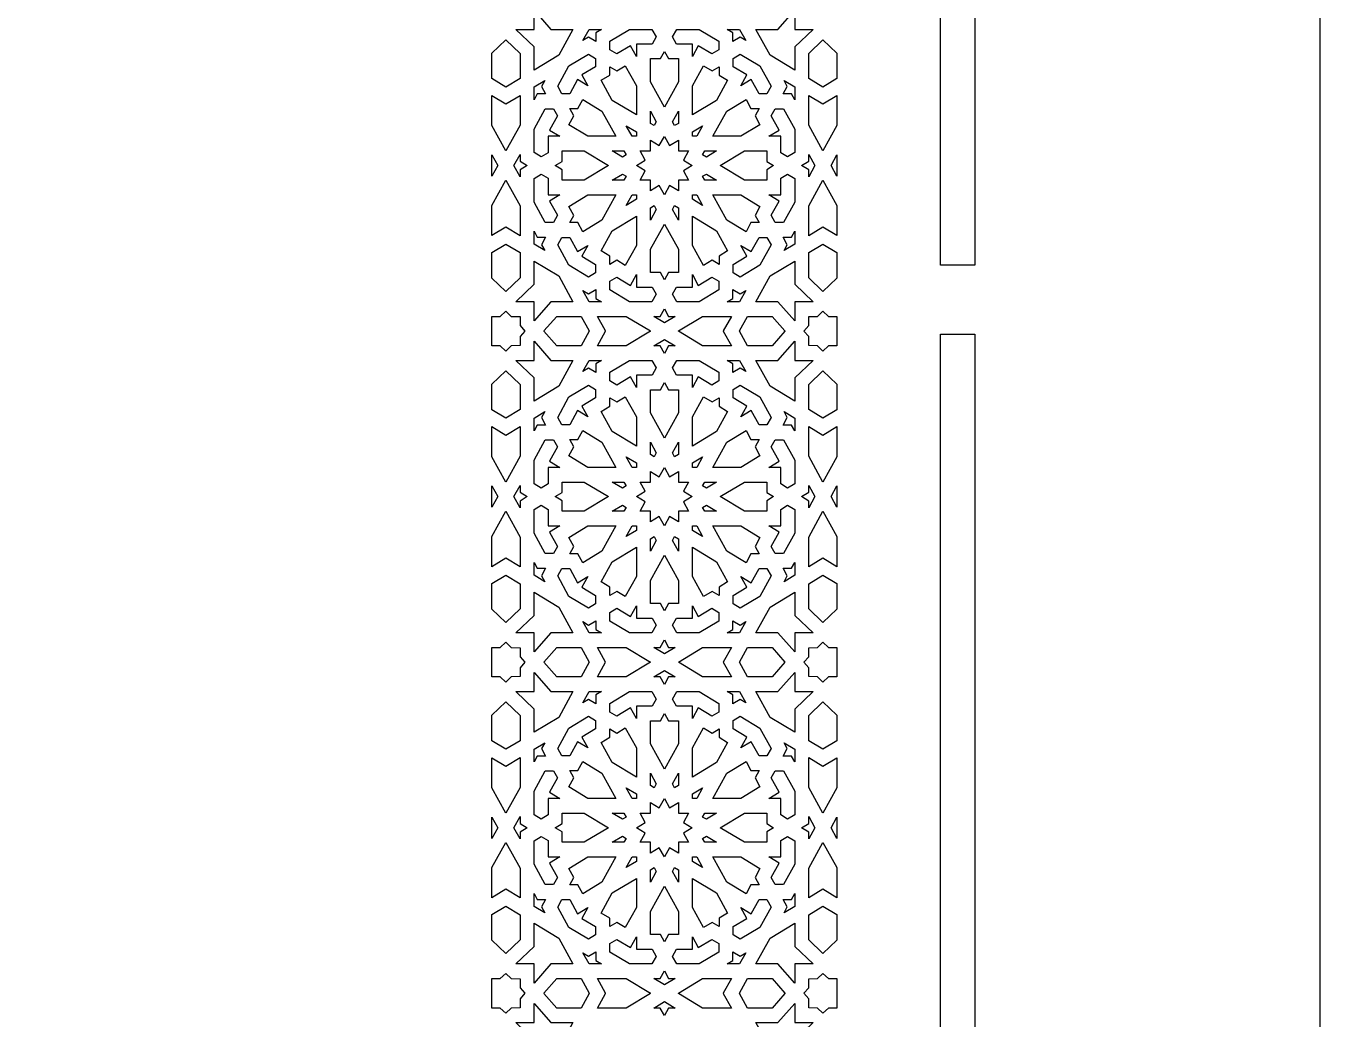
# Model space of a CAD drawing. Extents: x -375 to 375, y -1025 to 1025.
# Drawn here: x 0 to 375, y 305.3 to 593.3 of the extents above; entities that cross this region are included whole.
import ezdxf

# ---------------------------------------------------------------- set-up
doc = ezdxf.new("R2010")
doc.units = 0
doc.layers.add('LAYER_1', color=18, linetype='CONTINUOUS')

msp = doc.modelspace()

# ---------------------------------------------------------------- linework, layer by layer
at = {"layer": 'LAYER_1'}
for points in [[(-375, -1025), (375, -1025), (375, 1025), (-375, 1025)], [(125.29, 925), (275, 925), (275, 523.89), (265, 523.89), (265, 915), (125.29, 915)], [(152.08, 592.26), (158.51, 592.26), (154.38, 584.79), (147.23, 580.47), (147.23, 587.19), (141.92, 592.26), (147.23, 592.26), (147.23, 597.81)], [(222.77, 592.26), (228.08, 592.26), (222.77, 587.19), (222.77, 580.47), (215.62, 584.79), (211.49, 592.26), (217.92, 592.26), (222.77, 597.81)], [(143.18, 585.32), (143.18, 578.03), (139.05, 575.53), (135, 577.98), (135, 585.4), (139.05, 589.26)], [(165.14, 591.28), (165.14, 588.74), (163.04, 590.01), (161.41, 589.03), (163.2, 592.26), (166.77, 592.26)], [(182.61, 590.09), (181.46, 588.02), (176.89, 588.02), (176.89, 584.41), (175.16, 587.54), (171.21, 585.15), (169.23, 586.34), (169.23, 588.85), (174.88, 592.26), (181.41, 592.26)], [(200.77, 588.85), (200.77, 586.34), (198.8, 585.15), (194.84, 587.54), (193.11, 584.41), (193.11, 588.02), (188.54, 588.02), (187.39, 590.09), (188.59, 592.26), (195.12, 592.26)], [(208.59, 589.03), (206.96, 590.01), (204.86, 588.74), (204.86, 591.28), (203.23, 592.26), (206.8, 592.26)], [(235, 585.4), (235, 577.98), (230.95, 575.53), (226.82, 578.03), (226.82, 585.32), (230.95, 589.26)], [(165.08, 583.84), (165.08, 581.45), (161.12, 579.06), (162.85, 575.93), (159.86, 577.74), (157.57, 573.6), (155.29, 573.6), (154.09, 575.77), (157.35, 581.68), (163.01, 585.1)], [(186.16, 583.78), (189.05, 583.78), (189.05, 577.06), (185, 569.73), (180.95, 577.06), (180.95, 583.78), (183.84, 583.78), (185, 585.87)], [(212.65, 581.68), (215.91, 575.77), (214.71, 573.6), (212.43, 573.6), (210.14, 577.74), (207.15, 575.93), (208.88, 579.06), (204.92, 581.45), (204.92, 583.84), (206.99, 585.1)], [(176.89, 575.92), (176.89, 567.46), (169.88, 571.69), (166.67, 577.51), (169.17, 579.02), (169.17, 581.44), (171.18, 580.23), (173.68, 581.74)], [(198.82, 580.23), (200.83, 581.44), (200.83, 579.02), (203.33, 577.51), (200.12, 571.69), (193.11, 567.46), (193.11, 575.92), (196.32, 581.74)], [(149.39, 575.74), (150.6, 573.54), (148.17, 573.54), (147.23, 571.85), (147.23, 575.58), (150.33, 577.44)], [(222.77, 575.58), (222.77, 571.85), (221.83, 573.54), (219.4, 573.54), (220.61, 575.74), (219.67, 577.44)], [(143.18, 564.5), (139.05, 557.03), (135, 564.36), (135, 573.08), (139.05, 570.64), (143.18, 573.13)], [(166.91, 568.59), (170.96, 561.26), (162.86, 561.26), (157.3, 564.62), (158.74, 567.23), (157.58, 569.33), (159.9, 569.33), (161.34, 571.95)], [(210.1, 569.33), (212.42, 569.33), (211.26, 567.23), (212.7, 564.62), (207.14, 561.26), (199.04, 561.26), (203.09, 568.59), (208.66, 571.95)], [(230.95, 570.64), (235, 573.08), (235, 564.36), (230.95, 557.03), (226.82, 564.5), (226.82, 573.13)], [(154.04, 567.2), (151.75, 563.07), (154.75, 561.26), (151.29, 561.26), (151.29, 556.48), (149.31, 555.29), (147.23, 556.54), (147.23, 563.36), (150.5, 569.27), (152.9, 569.27)], [(182.66, 565.49), (182.03, 564.36), (180.95, 565.01), (180.95, 568.58)], [(189.05, 565.01), (187.97, 564.36), (187.34, 565.49), (189.05, 568.58)], [(222.77, 563.36), (222.77, 556.54), (220.69, 555.29), (218.71, 556.48), (218.71, 561.26), (215.25, 561.26), (218.25, 563.07), (215.96, 567.2), (217.1, 569.27), (219.5, 569.27)], [(176.9, 562.56), (176.9, 561.26), (175.65, 561.26), (173.94, 564.35)], [(194.36, 561.26), (193.11, 561.26), (193.11, 562.56), (196.06, 564.35)], [(186.48, 558.57), (189.05, 560.12), (189.05, 557.02), (192.01, 557.02), (190.53, 554.34), (193.1, 552.79), (190.53, 551.24), (192.01, 548.55), (189.05, 548.55), (189.05, 545.46), (186.48, 547), (185, 544.32), (183.52, 547), (180.95, 545.46), (180.95, 548.55), (177.99, 548.55), (179.47, 551.24), (176.9, 552.79), (179.47, 554.34), (177.99, 557.02), (180.95, 557.02), (180.95, 560.12), (183.52, 558.57), (185, 561.25)], [(136.71, 552.79), (135, 549.7), (135, 552.79), (135, 555.88)], [(143.18, 554.06), (145.28, 552.79), (143.18, 551.52), (143.18, 549.55), (141.39, 552.79), (143.18, 556.02)], [(168.79, 552.79), (161.77, 548.55), (155.35, 548.55), (155.35, 551.57), (153.34, 552.79), (155.35, 554), (155.35, 557.02), (161.77, 557.02)], [(173.93, 555.89), (172.85, 555.24), (169.89, 557.02), (173.3, 557.02)], [(197.16, 555.24), (196.07, 555.89), (196.7, 557.02), (200.11, 557.02)], [(214.65, 554), (216.66, 552.79), (214.65, 551.57), (214.65, 548.55), (208.23, 548.55), (201.21, 552.79), (208.23, 557.02), (214.65, 557.02)], [(228.61, 552.79), (226.82, 549.55), (226.82, 551.52), (224.72, 552.79), (226.82, 554.06), (226.82, 556.02)], [(235, 552.79), (235, 549.7), (233.29, 552.79), (235, 555.88)], [(143.18, 541.07), (143.18, 532.44), (139.05, 534.93), (135, 532.49), (135, 541.21), (139.05, 548.54)], [(151.29, 549.09), (151.29, 544.31), (154.75, 544.31), (151.75, 542.51), (154.04, 538.37), (152.9, 536.3), (150.5, 536.3), (147.23, 542.21), (147.23, 549.03), (149.31, 550.29)], [(173.93, 549.68), (173.3, 548.55), (169.89, 548.55), (172.85, 550.34)], [(200.11, 548.55), (196.7, 548.55), (196.07, 549.68), (197.16, 550.34)], [(222.77, 549.03), (222.77, 542.21), (219.5, 536.3), (217.1, 536.3), (215.96, 538.37), (218.25, 542.51), (215.25, 544.31), (218.71, 544.31), (218.71, 549.09), (220.69, 550.29)], [(235, 541.21), (235, 532.49), (230.95, 534.93), (226.82, 532.44), (226.82, 541.07), (230.95, 548.54)], [(166.91, 536.98), (161.34, 533.62), (159.9, 536.24), (157.58, 536.24), (158.74, 538.34), (157.3, 540.95), (162.86, 544.31), (170.96, 544.31)], [(176.9, 543.01), (173.94, 541.22), (175.65, 544.31), (176.9, 544.31)], [(196.06, 541.22), (193.11, 543.01), (193.11, 544.31), (194.36, 544.31)], [(212.7, 540.95), (211.26, 538.34), (212.42, 536.24), (210.1, 536.24), (208.66, 533.62), (203.09, 536.98), (199.04, 544.31), (207.14, 544.31)], [(182.66, 540.08), (180.95, 536.99), (180.95, 540.56), (182.03, 541.21)], [(189.05, 540.56), (189.05, 536.99), (187.34, 540.08), (187.97, 541.21)], [(176.89, 529.65), (173.68, 523.83), (171.18, 525.34), (169.17, 524.13), (169.17, 526.55), (166.67, 528.06), (169.88, 533.88), (176.89, 538.11)], [(200.12, 533.88), (203.33, 528.06), (200.83, 526.55), (200.83, 524.13), (198.82, 525.34), (196.32, 523.83), (193.11, 529.65), (193.11, 538.11)], [(148.17, 532.03), (150.6, 532.03), (149.39, 529.83), (150.33, 528.13), (147.23, 529.99), (147.23, 533.73)], [(189.05, 528.51), (189.05, 521.79), (186.16, 521.79), (185, 519.7), (183.84, 521.79), (180.95, 521.79), (180.95, 528.51), (185, 535.84)], [(222.77, 529.99), (219.67, 528.13), (220.61, 529.83), (219.4, 532.03), (221.83, 532.03), (222.77, 533.73)], [(143.18, 527.55), (143.18, 520.25), (139.05, 516.31), (135, 520.18), (135, 527.59), (139.05, 530.04)], [(159.86, 527.83), (162.85, 529.64), (161.12, 526.51), (165.08, 524.12), (165.08, 521.73), (163.01, 520.48), (157.35, 523.89), (154.09, 529.8), (155.29, 531.97), (157.57, 531.97)], [(215.91, 529.8), (212.65, 523.89), (206.99, 520.48), (204.92, 521.73), (204.92, 524.12), (208.88, 526.51), (207.15, 529.64), (210.14, 527.83), (212.43, 531.97), (214.71, 531.97)], [(235, 527.59), (235, 520.18), (230.95, 516.31), (226.82, 520.25), (226.82, 527.55), (230.95, 530.04)], [(154.38, 520.78), (158.51, 513.31), (152.08, 513.31), (147.23, 507.76), (147.23, 513.31), (141.92, 513.31), (147.23, 518.38), (147.23, 525.1)], [(222.77, 518.38), (228.08, 513.31), (222.77, 513.31), (222.77, 507.76), (217.92, 513.31), (211.49, 513.31), (215.62, 520.78), (222.77, 525.1)], [(176.89, 517.55), (181.46, 517.55), (182.61, 515.48), (181.41, 513.31), (174.88, 513.31), (169.23, 516.72), (169.23, 519.23), (171.21, 520.43), (175.16, 518.04), (176.89, 521.17)], [(194.84, 518.04), (198.8, 520.43), (200.77, 519.23), (200.77, 516.72), (195.12, 513.31), (188.59, 513.31), (187.39, 515.48), (188.54, 517.55), (193.11, 517.55), (193.11, 521.17)], [(165.14, 514.29), (166.77, 513.31), (163.2, 513.31), (161.41, 516.54), (163.04, 515.56), (165.14, 516.83)], [(206.96, 515.56), (208.59, 516.54), (206.8, 513.31), (203.23, 513.31), (204.86, 514.29), (204.86, 516.83)], [(140.62, 509.07), (143.18, 508.99), (143.18, 506.4), (144.58, 504.8), (143.18, 503.19), (143.18, 500.61), (140.62, 500.52), (139.05, 499.02), (137.47, 500.52), (135, 500.52), (135, 504.8), (135, 509.07), (137.47, 509.07), (139.05, 510.57)], [(186.21, 509.07), (188.09, 509.07), (185, 507.21), (181.91, 509.07), (183.79, 509.07), (185, 511.27)], [(232.53, 509.07), (235, 509.07), (235, 504.8), (235, 500.52), (232.53, 500.52), (230.95, 499.02), (229.38, 500.52), (226.82, 500.61), (226.82, 503.19), (225.42, 504.8), (226.82, 506.4), (226.82, 508.99), (229.38, 509.07), (230.95, 510.57)], [(163.24, 504.84), (163.21, 504.8), (163.24, 504.75), (160.9, 500.52), (153.8, 500.52), (150.11, 504.75), (150.14, 504.8), (150.11, 504.84), (153.8, 509.07), (160.9, 509.07)], [(180.94, 504.84), (180.87, 504.8), (180.94, 504.75), (173.93, 500.52), (165.58, 500.52), (167.92, 504.75), (167.9, 504.8), (167.92, 504.84), (165.58, 509.07), (173.93, 509.07)], [(202.08, 504.84), (202.1, 504.8), (202.08, 504.75), (204.42, 500.52), (196.07, 500.52), (189.06, 504.75), (189.13, 504.8), (189.06, 504.84), (196.07, 509.07), (204.42, 509.07)], [(219.89, 504.84), (219.86, 504.8), (219.89, 504.75), (216.2, 500.52), (209.1, 500.52), (206.76, 504.75), (206.79, 504.8), (206.76, 504.84), (209.1, 509.07), (216.2, 509.07)], [(265, 189.54), (265, 503.89), (275, 503.89), (275, 189.54)], [(152.08, 496.28), (158.51, 496.28), (154.38, 488.81), (147.23, 484.5), (147.23, 491.21), (141.92, 496.28), (147.23, 496.28), (147.23, 501.84)], [(188.09, 500.52), (186.21, 500.52), (185, 498.32), (183.79, 500.52), (181.91, 500.52), (185, 502.39)], [(222.77, 496.28), (228.08, 496.28), (222.77, 491.21), (222.77, 484.5), (215.62, 488.81), (211.49, 496.28), (217.92, 496.28), (222.77, 501.84)], [(165.14, 495.3), (165.14, 492.76), (163.04, 494.03), (161.41, 493.05), (163.2, 496.28), (166.77, 496.28)], [(182.61, 494.11), (181.46, 492.04), (176.89, 492.04), (176.89, 488.43), (175.16, 491.56), (171.21, 489.17), (169.23, 490.36), (169.23, 492.87), (174.88, 496.28), (181.41, 496.28)], [(200.77, 492.87), (200.77, 490.36), (198.8, 489.17), (194.84, 491.56), (193.11, 488.43), (193.11, 492.04), (188.54, 492.04), (187.39, 494.11), (188.59, 496.28), (195.12, 496.28)], [(208.59, 493.05), (206.96, 494.03), (204.86, 492.76), (204.86, 495.3), (203.23, 496.28), (206.8, 496.28)], [(143.18, 489.34), (143.18, 482.05), (139.05, 479.56), (135, 482), (135, 489.42), (139.05, 493.28)], [(235, 489.42), (235, 482), (230.95, 479.56), (226.82, 482.05), (226.82, 489.34), (230.95, 493.28)], [(165.08, 487.86), (165.08, 485.47), (161.12, 483.08), (162.85, 479.96), (159.86, 481.76), (157.57, 477.62), (155.29, 477.62), (154.09, 479.8), (157.35, 485.71), (163.01, 489.12)], [(186.16, 487.8), (189.05, 487.8), (189.05, 481.08), (185, 473.75), (180.95, 481.08), (180.95, 487.8), (183.84, 487.8), (185, 489.9)], [(212.65, 485.71), (215.91, 479.8), (214.71, 477.62), (212.43, 477.62), (210.14, 481.76), (207.15, 479.96), (208.88, 483.08), (204.92, 485.47), (204.92, 487.86), (206.99, 489.12)], [(176.89, 479.95), (176.89, 471.48), (169.88, 475.72), (166.67, 481.53), (169.17, 483.04), (169.17, 485.46), (171.18, 484.25), (173.68, 485.76)], [(198.82, 484.25), (200.83, 485.46), (200.83, 483.04), (203.33, 481.53), (200.12, 475.72), (193.11, 471.48), (193.11, 479.95), (196.32, 485.76)], [(149.39, 479.77), (150.6, 477.57), (148.17, 477.57), (147.23, 475.87), (147.23, 479.6), (150.33, 481.46)], [(222.77, 479.6), (222.77, 475.87), (221.83, 477.57), (219.4, 477.57), (220.61, 479.77), (219.67, 481.46)], [(143.18, 468.52), (139.05, 461.05), (135, 468.38), (135, 477.1), (139.05, 474.66), (143.18, 477.15)], [(230.95, 474.66), (235, 477.1), (235, 468.38), (230.95, 461.05), (226.82, 468.52), (226.82, 477.15)], [(154.04, 471.23), (151.75, 467.09), (154.75, 465.28), (151.29, 465.28), (151.29, 460.5), (149.31, 459.31), (147.23, 460.56), (147.23, 467.39), (150.5, 473.3), (152.9, 473.3)], [(166.91, 472.61), (170.96, 465.28), (162.86, 465.28), (157.3, 468.64), (158.74, 471.26), (157.58, 473.35), (159.9, 473.35), (161.34, 475.97)], [(182.66, 469.51), (182.03, 468.38), (180.95, 469.04), (180.95, 472.6)], [(189.05, 469.04), (187.97, 468.38), (187.34, 469.51), (189.05, 472.6)], [(210.1, 473.35), (212.42, 473.35), (211.26, 471.26), (212.7, 468.64), (207.14, 465.28), (199.04, 465.28), (203.09, 472.61), (208.66, 475.97)], [(222.77, 467.39), (222.77, 460.56), (220.69, 459.31), (218.71, 460.5), (218.71, 465.28), (215.25, 465.28), (218.25, 467.09), (215.96, 471.23), (217.1, 473.3), (219.5, 473.3)], [(176.9, 466.59), (176.9, 465.28), (175.65, 465.28), (173.94, 468.37)], [(186.48, 462.59), (189.05, 464.14), (189.05, 461.04), (192.01, 461.04), (190.53, 458.36), (193.1, 456.81), (190.53, 455.26), (192.01, 452.58), (189.05, 452.58), (189.05, 449.48), (186.48, 451.03), (185, 448.34), (183.52, 451.03), (180.95, 449.48), (180.95, 452.58), (177.99, 452.58), (179.47, 455.26), (176.9, 456.81), (179.47, 458.36), (177.99, 461.04), (180.95, 461.04), (180.95, 464.14), (183.52, 462.59), (185, 465.27)], [(194.36, 465.28), (193.11, 465.28), (193.11, 466.59), (196.06, 468.37)], [(136.71, 456.81), (135, 453.72), (135, 456.81), (135, 459.9)], [(143.18, 458.08), (145.28, 456.81), (143.18, 455.54), (143.18, 453.58), (141.39, 456.81), (143.18, 460.04)], [(168.79, 456.81), (161.77, 452.58), (155.35, 452.58), (155.35, 455.6), (153.34, 456.81), (155.35, 458.02), (155.35, 461.04), (161.77, 461.04)], [(173.93, 459.91), (172.85, 459.26), (169.89, 461.04), (173.3, 461.04)], [(197.16, 459.26), (196.07, 459.91), (196.7, 461.04), (200.11, 461.04)], [(214.65, 458.02), (216.66, 456.81), (214.65, 455.6), (214.65, 452.58), (208.23, 452.58), (201.21, 456.81), (208.23, 461.04), (214.65, 461.04)], [(228.61, 456.81), (226.82, 453.58), (226.82, 455.54), (224.72, 456.81), (226.82, 458.08), (226.82, 460.04)], [(235, 456.81), (235, 453.72), (233.29, 456.81), (235, 459.9)], [(151.29, 453.11), (151.29, 448.33), (154.75, 448.33), (151.75, 446.53), (154.04, 442.39), (152.9, 440.32), (150.5, 440.32), (147.23, 446.23), (147.23, 453.05), (149.31, 454.31)], [(173.93, 453.71), (173.3, 452.58), (169.89, 452.58), (172.85, 454.36)], [(200.11, 452.58), (196.7, 452.58), (196.07, 453.71), (197.16, 454.36)], [(222.77, 453.05), (222.77, 446.23), (219.5, 440.32), (217.1, 440.32), (215.96, 442.39), (218.25, 446.53), (215.25, 448.33), (218.71, 448.33), (218.71, 453.11), (220.69, 454.31)], [(143.18, 445.09), (143.18, 436.47), (139.05, 438.96), (135, 436.51), (135, 445.24), (139.05, 452.57)], [(235, 445.24), (235, 436.51), (230.95, 438.96), (226.82, 436.47), (226.82, 445.09), (230.95, 452.57)], [(166.91, 441), (161.34, 437.65), (159.9, 440.26), (157.58, 440.26), (158.74, 442.36), (157.3, 444.98), (162.86, 448.33), (170.96, 448.33)], [(176.9, 447.03), (173.94, 445.25), (175.65, 448.33), (176.9, 448.33)], [(196.06, 445.25), (193.11, 447.03), (193.11, 448.33), (194.36, 448.33)], [(212.7, 444.98), (211.26, 442.36), (212.42, 440.26), (210.1, 440.26), (208.66, 437.65), (203.09, 441), (199.04, 448.33), (207.14, 448.33)], [(182.66, 444.1), (180.95, 441.01), (180.95, 444.58), (182.03, 445.23)], [(189.05, 444.58), (189.05, 441.01), (187.34, 444.1), (187.97, 445.23)], [(176.89, 433.67), (173.68, 427.85), (171.18, 429.36), (169.17, 428.15), (169.17, 430.57), (166.67, 432.08), (169.88, 437.9), (176.89, 442.13)], [(189.05, 432.53), (189.05, 425.82), (186.16, 425.82), (185, 423.72), (183.84, 425.82), (180.95, 425.82), (180.95, 432.53), (185, 439.86)], [(200.12, 437.9), (203.33, 432.08), (200.83, 430.57), (200.83, 428.15), (198.82, 429.36), (196.32, 427.85), (193.11, 433.67), (193.11, 442.13)], [(148.17, 436.05), (150.6, 436.05), (149.39, 433.85), (150.33, 432.15), (147.23, 434.02), (147.23, 437.75)], [(159.86, 431.85), (162.85, 433.66), (161.12, 430.53), (165.08, 428.14), (165.08, 425.75), (163.01, 424.5), (157.35, 427.91), (154.09, 433.82), (155.29, 435.99), (157.57, 435.99)], [(215.91, 433.82), (212.65, 427.91), (206.99, 424.5), (204.92, 425.75), (204.92, 428.14), (208.88, 430.53), (207.15, 433.66), (210.14, 431.85), (212.43, 435.99), (214.71, 435.99)], [(222.77, 434.02), (219.67, 432.15), (220.61, 433.85), (219.4, 436.05), (221.83, 436.05), (222.77, 437.75)], [(143.18, 431.57), (143.18, 424.27), (139.05, 420.34), (135, 424.2), (135, 431.62), (139.05, 434.06)], [(235, 431.62), (235, 424.2), (230.95, 420.34), (226.82, 424.27), (226.82, 431.57), (230.95, 434.06)], [(154.38, 424.81), (158.51, 417.33), (152.08, 417.33), (147.23, 411.78), (147.23, 417.33), (141.92, 417.33), (147.23, 422.4), (147.23, 429.12)], [(222.77, 422.4), (228.08, 417.33), (222.77, 417.33), (222.77, 411.78), (217.92, 417.33), (211.49, 417.33), (215.62, 424.81), (222.77, 429.12)], [(176.89, 421.57), (181.46, 421.57), (182.61, 419.51), (181.41, 417.33), (174.88, 417.33), (169.23, 420.75), (169.23, 423.25), (171.21, 424.45), (175.16, 422.06), (176.89, 425.19)], [(194.84, 422.06), (198.8, 424.45), (200.77, 423.25), (200.77, 420.75), (195.12, 417.33), (188.59, 417.33), (187.39, 419.51), (188.54, 421.57), (193.11, 421.57), (193.11, 425.19)], [(165.14, 418.32), (166.77, 417.33), (163.2, 417.33), (161.41, 420.57), (163.04, 419.58), (165.14, 420.85)], [(206.96, 419.58), (208.59, 420.57), (206.8, 417.33), (203.23, 417.33), (204.86, 418.32), (204.86, 420.85)], [(140.62, 413.09), (143.18, 413.01), (143.18, 410.42), (144.58, 408.82), (143.18, 407.21), (143.18, 404.63), (140.62, 404.54), (139.05, 403.04), (137.47, 404.54), (135, 404.54), (135, 408.82), (135, 413.09), (137.47, 413.09), (139.05, 414.59)], [(163.24, 408.86), (163.21, 408.82), (163.24, 408.78), (160.9, 404.54), (153.8, 404.54), (150.11, 408.78), (150.14, 408.82), (150.11, 408.86), (153.8, 413.09), (160.9, 413.09)], [(180.94, 408.86), (180.87, 408.82), (180.94, 408.78), (173.93, 404.54), (165.58, 404.54), (167.92, 408.78), (167.9, 408.82), (167.92, 408.86), (165.58, 413.09), (173.93, 413.09)], [(186.21, 413.09), (188.09, 413.09), (185, 411.23), (181.91, 413.09), (183.79, 413.09), (185, 415.29)], [(202.08, 408.86), (202.1, 408.82), (202.08, 408.78), (204.42, 404.54), (196.07, 404.54), (189.06, 408.78), (189.13, 408.82), (189.06, 408.86), (196.07, 413.09), (204.42, 413.09)], [(219.89, 408.86), (219.86, 408.82), (219.89, 408.78), (216.2, 404.54), (209.1, 404.54), (206.76, 408.78), (206.79, 408.82), (206.76, 408.86), (209.1, 413.09), (216.2, 413.09)], [(232.53, 413.09), (235, 413.09), (235, 408.82), (235, 404.54), (232.53, 404.54), (230.95, 403.04), (229.38, 404.54), (226.82, 404.63), (226.82, 407.21), (225.42, 408.82), (226.82, 410.42), (226.82, 413.01), (229.38, 413.09), (230.95, 414.59)], [(152.08, 400.3), (158.51, 400.3), (154.38, 392.83), (147.23, 388.52), (147.23, 395.24), (141.92, 400.3), (147.23, 400.3), (147.23, 405.86)], [(188.09, 404.54), (186.21, 404.54), (185, 402.35), (183.79, 404.54), (181.91, 404.54), (185, 406.41)], [(222.77, 400.3), (228.08, 400.3), (222.77, 395.24), (222.77, 388.52), (215.62, 392.83), (211.49, 400.3), (217.92, 400.3), (222.77, 405.86)], [(165.14, 399.32), (165.14, 396.78), (163.04, 398.05), (161.41, 397.07), (163.2, 400.3), (166.77, 400.3)], [(182.61, 398.13), (181.46, 396.06), (176.89, 396.06), (176.89, 392.45), (175.16, 395.58), (171.21, 393.19), (169.23, 394.38), (169.23, 396.89), (174.88, 400.3), (181.41, 400.3)], [(200.77, 396.89), (200.77, 394.38), (198.8, 393.19), (194.84, 395.58), (193.11, 392.45), (193.11, 396.06), (188.54, 396.06), (187.39, 398.13), (188.59, 400.3), (195.12, 400.3)], [(208.59, 397.07), (206.96, 398.05), (204.86, 396.78), (204.86, 399.32), (203.23, 400.3), (206.8, 400.3)], [(143.18, 393.36), (143.18, 386.07), (139.05, 383.58), (135, 386.02), (135, 393.44), (139.05, 397.3)], [(186.16, 391.82), (189.05, 391.82), (189.05, 385.11), (185, 377.78), (180.95, 385.11), (180.95, 391.82), (183.84, 391.82), (185, 393.92)], [(235, 393.44), (235, 386.02), (230.95, 383.58), (226.82, 386.07), (226.82, 393.36), (230.95, 397.3)], [(165.08, 391.89), (165.08, 389.5), (161.12, 387.11), (162.85, 383.98), (159.86, 385.78), (157.57, 381.65), (155.29, 381.65), (154.09, 383.82), (157.35, 389.73), (163.01, 393.14)], [(212.65, 389.73), (215.91, 383.82), (214.71, 381.65), (212.43, 381.65), (210.14, 385.78), (207.15, 383.98), (208.88, 387.11), (204.92, 389.5), (204.92, 391.89), (206.99, 393.14)], [(176.89, 383.97), (176.89, 375.51), (169.88, 379.74), (166.67, 385.55), (169.17, 387.07), (169.17, 389.49), (171.18, 388.28), (173.68, 389.79)], [(198.82, 388.28), (200.83, 389.49), (200.83, 387.07), (203.33, 385.55), (200.12, 379.74), (193.11, 375.51), (193.11, 383.97), (196.32, 389.79)], [(149.39, 383.79), (150.6, 381.59), (148.17, 381.59), (147.23, 379.89), (147.23, 383.62), (150.33, 385.49)], [(222.77, 383.62), (222.77, 379.89), (221.83, 381.59), (219.4, 381.59), (220.61, 383.79), (219.67, 385.49)], [(143.18, 372.54), (139.05, 365.07), (135, 372.4), (135, 381.13), (139.05, 378.68), (143.18, 381.17)], [(166.91, 376.63), (170.96, 369.3), (162.86, 369.3), (157.3, 372.66), (158.74, 375.28), (157.58, 377.38), (159.9, 377.38), (161.34, 379.99)], [(210.1, 377.38), (212.42, 377.38), (211.26, 375.28), (212.7, 372.66), (207.14, 369.3), (199.04, 369.3), (203.09, 376.63), (208.66, 379.99)], [(230.95, 378.68), (235, 381.13), (235, 372.4), (230.95, 365.07), (226.82, 372.54), (226.82, 381.17)], [(154.04, 375.25), (151.75, 371.11), (154.75, 369.3), (151.29, 369.3), (151.29, 364.53), (149.31, 363.33), (147.23, 364.58), (147.23, 371.41), (150.5, 377.32), (152.9, 377.32)], [(182.66, 373.54), (182.03, 372.4), (180.95, 373.06), (180.95, 376.62)], [(189.05, 373.06), (187.97, 372.4), (187.34, 373.54), (189.05, 376.62)], [(222.77, 371.41), (222.77, 364.58), (220.69, 363.33), (218.71, 364.53), (218.71, 369.3), (215.25, 369.3), (218.25, 371.11), (215.96, 375.25), (217.1, 377.32), (219.5, 377.32)], [(176.9, 370.61), (176.9, 369.3), (175.65, 369.3), (173.94, 372.39)], [(194.36, 369.3), (193.11, 369.3), (193.11, 370.61), (196.06, 372.39)], [(186.48, 366.61), (189.05, 368.16), (189.05, 365.06), (192.01, 365.06), (190.53, 362.38), (193.1, 360.83), (190.53, 359.28), (192.01, 356.6), (189.05, 356.6), (189.05, 353.5), (186.48, 355.05), (185, 352.37), (183.52, 355.05), (180.95, 353.5), (180.95, 356.6), (177.99, 356.6), (179.47, 359.28), (176.9, 360.83), (179.47, 362.38), (177.99, 365.06), (180.95, 365.06), (180.95, 368.16), (183.52, 366.61), (185, 369.29)], [(136.71, 360.83), (135, 357.74), (135, 360.83), (135, 363.92)], [(143.18, 362.1), (145.28, 360.83), (143.18, 359.56), (143.18, 357.6), (141.39, 360.83), (143.18, 364.06)], [(168.79, 360.83), (161.77, 356.6), (155.35, 356.6), (155.35, 359.62), (153.34, 360.83), (155.35, 362.04), (155.35, 365.06), (161.77, 365.06)], [(173.93, 363.93), (172.85, 363.28), (169.89, 365.06), (173.3, 365.06)], [(197.16, 363.28), (196.07, 363.93), (196.7, 365.06), (200.11, 365.06)], [(214.65, 362.04), (216.66, 360.83), (214.65, 359.62), (214.65, 356.6), (208.23, 356.6), (201.21, 360.83), (208.23, 365.06), (214.65, 365.06)], [(228.61, 360.83), (226.82, 357.6), (226.82, 359.56), (224.72, 360.83), (226.82, 362.1), (226.82, 364.06)], [(235, 360.83), (235, 357.74), (233.29, 360.83), (235, 363.92)], [(143.18, 349.12), (143.18, 340.49), (139.05, 342.98), (135, 340.54), (135, 349.26), (139.05, 356.59)], [(151.29, 357.13), (151.29, 352.36), (154.75, 352.36), (151.75, 350.55), (154.04, 346.41), (152.9, 344.34), (150.5, 344.34), (147.23, 350.25), (147.23, 357.08), (149.31, 358.33)], [(173.93, 357.73), (173.3, 356.6), (169.89, 356.6), (172.85, 358.38)], [(200.11, 356.6), (196.7, 356.6), (196.07, 357.73), (197.16, 358.38)], [(222.77, 357.08), (222.77, 350.25), (219.5, 344.34), (217.1, 344.34), (215.96, 346.41), (218.25, 350.55), (215.25, 352.36), (218.71, 352.36), (218.71, 357.13), (220.69, 358.33)], [(235, 349.26), (235, 340.54), (230.95, 342.98), (226.82, 340.49), (226.82, 349.12), (230.95, 356.59)], [(166.91, 345.03), (161.34, 341.67), (159.9, 344.29), (157.58, 344.29), (158.74, 346.38), (157.3, 349), (162.86, 352.36), (170.96, 352.36)], [(176.9, 351.05), (173.94, 349.27), (175.65, 352.36), (176.9, 352.36)], [(182.66, 348.12), (180.95, 345.04), (180.95, 348.6), (182.03, 349.26)], [(189.05, 348.6), (189.05, 345.04), (187.34, 348.12), (187.97, 349.26)], [(196.06, 349.27), (193.11, 351.05), (193.11, 352.36), (194.36, 352.36)], [(212.7, 349), (211.26, 346.38), (212.42, 344.29), (210.1, 344.29), (208.66, 341.67), (203.09, 345.03), (199.04, 352.36), (207.14, 352.36)], [(176.89, 337.69), (173.68, 331.87), (171.18, 333.38), (169.17, 332.17), (169.17, 334.59), (166.67, 336.11), (169.88, 341.92), (176.89, 346.15)], [(200.12, 341.92), (203.33, 336.11), (200.83, 334.59), (200.83, 332.17), (198.82, 333.38), (196.32, 331.87), (193.11, 337.69), (193.11, 346.15)], [(148.17, 340.07), (150.6, 340.07), (149.39, 337.87), (150.33, 336.17), (147.23, 338.04), (147.23, 341.77)], [(189.05, 336.55), (189.05, 329.84), (186.16, 329.84), (185, 327.74), (183.84, 329.84), (180.95, 329.84), (180.95, 336.55), (185, 343.88)], [(222.77, 338.04), (219.67, 336.17), (220.61, 337.87), (219.4, 340.07), (221.83, 340.07), (222.77, 341.77)], [(143.18, 335.59), (143.18, 328.3), (139.05, 324.36), (135, 328.22), (135, 335.64), (139.05, 338.08)], [(159.86, 335.88), (162.85, 337.68), (161.12, 334.55), (165.08, 332.16), (165.08, 329.77), (163.01, 328.52), (157.35, 331.93), (154.09, 337.84), (155.29, 340.01), (157.57, 340.01)], [(215.91, 337.84), (212.65, 331.93), (206.99, 328.52), (204.92, 329.77), (204.92, 332.16), (208.88, 334.55), (207.15, 337.68), (210.14, 335.88), (212.43, 340.01), (214.71, 340.01)], [(235, 335.64), (235, 328.22), (230.95, 324.36), (226.82, 328.3), (226.82, 335.59), (230.95, 338.08)], [(154.38, 328.83), (158.51, 321.36), (152.08, 321.36), (147.23, 315.8), (147.23, 321.36), (141.92, 321.36), (147.23, 326.42), (147.23, 333.14)], [(222.77, 326.42), (228.08, 321.36), (222.77, 321.36), (222.77, 315.8), (217.92, 321.36), (211.49, 321.36), (215.62, 328.83), (222.77, 333.14)], [(176.89, 325.6), (181.46, 325.6), (182.61, 323.53), (181.41, 321.36), (174.88, 321.36), (169.23, 324.77), (169.23, 327.28), (171.21, 328.47), (175.16, 326.08), (176.89, 329.21)], [(194.84, 326.08), (198.8, 328.47), (200.77, 327.28), (200.77, 324.77), (195.12, 321.36), (188.59, 321.36), (187.39, 323.53), (188.54, 325.6), (193.11, 325.6), (193.11, 329.21)], [(165.14, 322.34), (166.77, 321.36), (163.2, 321.36), (161.41, 324.59), (163.04, 323.61), (165.14, 324.88)], [(206.96, 323.61), (208.59, 324.59), (206.8, 321.36), (203.23, 321.36), (204.86, 322.34), (204.86, 324.88)], [(186.21, 317.12), (188.09, 317.12), (185, 315.25), (181.91, 317.12), (183.79, 317.12), (185, 319.31)], [(140.62, 317.12), (143.18, 317.03), (143.18, 314.45), (144.58, 312.84), (143.18, 311.24), (143.18, 308.65), (140.62, 308.57), (139.05, 307.07), (137.47, 308.57), (135, 308.57), (135, 312.84), (135, 317.12), (137.47, 317.12), (139.05, 318.62)], [(163.24, 312.88), (163.21, 312.84), (163.24, 312.8), (160.9, 308.57), (153.8, 308.57), (150.11, 312.8), (150.14, 312.84), (150.11, 312.88), (153.8, 317.12), (160.9, 317.12)], [(180.94, 312.88), (180.87, 312.84), (180.94, 312.8), (173.93, 308.57), (165.58, 308.57), (167.92, 312.8), (167.9, 312.84), (167.92, 312.88), (165.58, 317.12), (173.93, 317.12)], [(202.08, 312.88), (202.1, 312.84), (202.08, 312.8), (204.42, 308.57), (196.07, 308.57), (189.06, 312.8), (189.13, 312.84), (189.06, 312.88), (196.07, 317.12), (204.42, 317.12)], [(219.89, 312.88), (219.86, 312.84), (219.89, 312.8), (216.2, 308.57), (209.1, 308.57), (206.76, 312.8), (206.79, 312.84), (206.76, 312.88), (209.1, 317.12), (216.2, 317.12)], [(232.53, 317.12), (235, 317.12), (235, 312.84), (235, 308.57), (232.53, 308.57), (230.95, 307.07), (229.38, 308.57), (226.82, 308.65), (226.82, 311.24), (225.42, 312.84), (226.82, 314.45), (226.82, 317.03), (229.38, 317.12), (230.95, 318.62)], [(152.08, 304.33), (158.51, 304.33), (154.38, 296.85), (147.23, 292.54), (147.23, 299.26), (141.92, 304.33), (147.23, 304.33), (147.23, 309.88)], [(188.09, 308.57), (186.21, 308.57), (185, 306.37), (183.79, 308.57), (181.91, 308.57), (185, 310.43)], [(222.77, 304.33), (228.08, 304.33), (222.77, 299.26), (222.77, 292.54), (215.62, 296.85), (211.49, 304.33), (217.92, 304.33), (222.77, 309.88)]]:
    msp.add_lwpolyline(points, close=True, dxfattribs=at)

doc.saveas('drawing.dxf')
